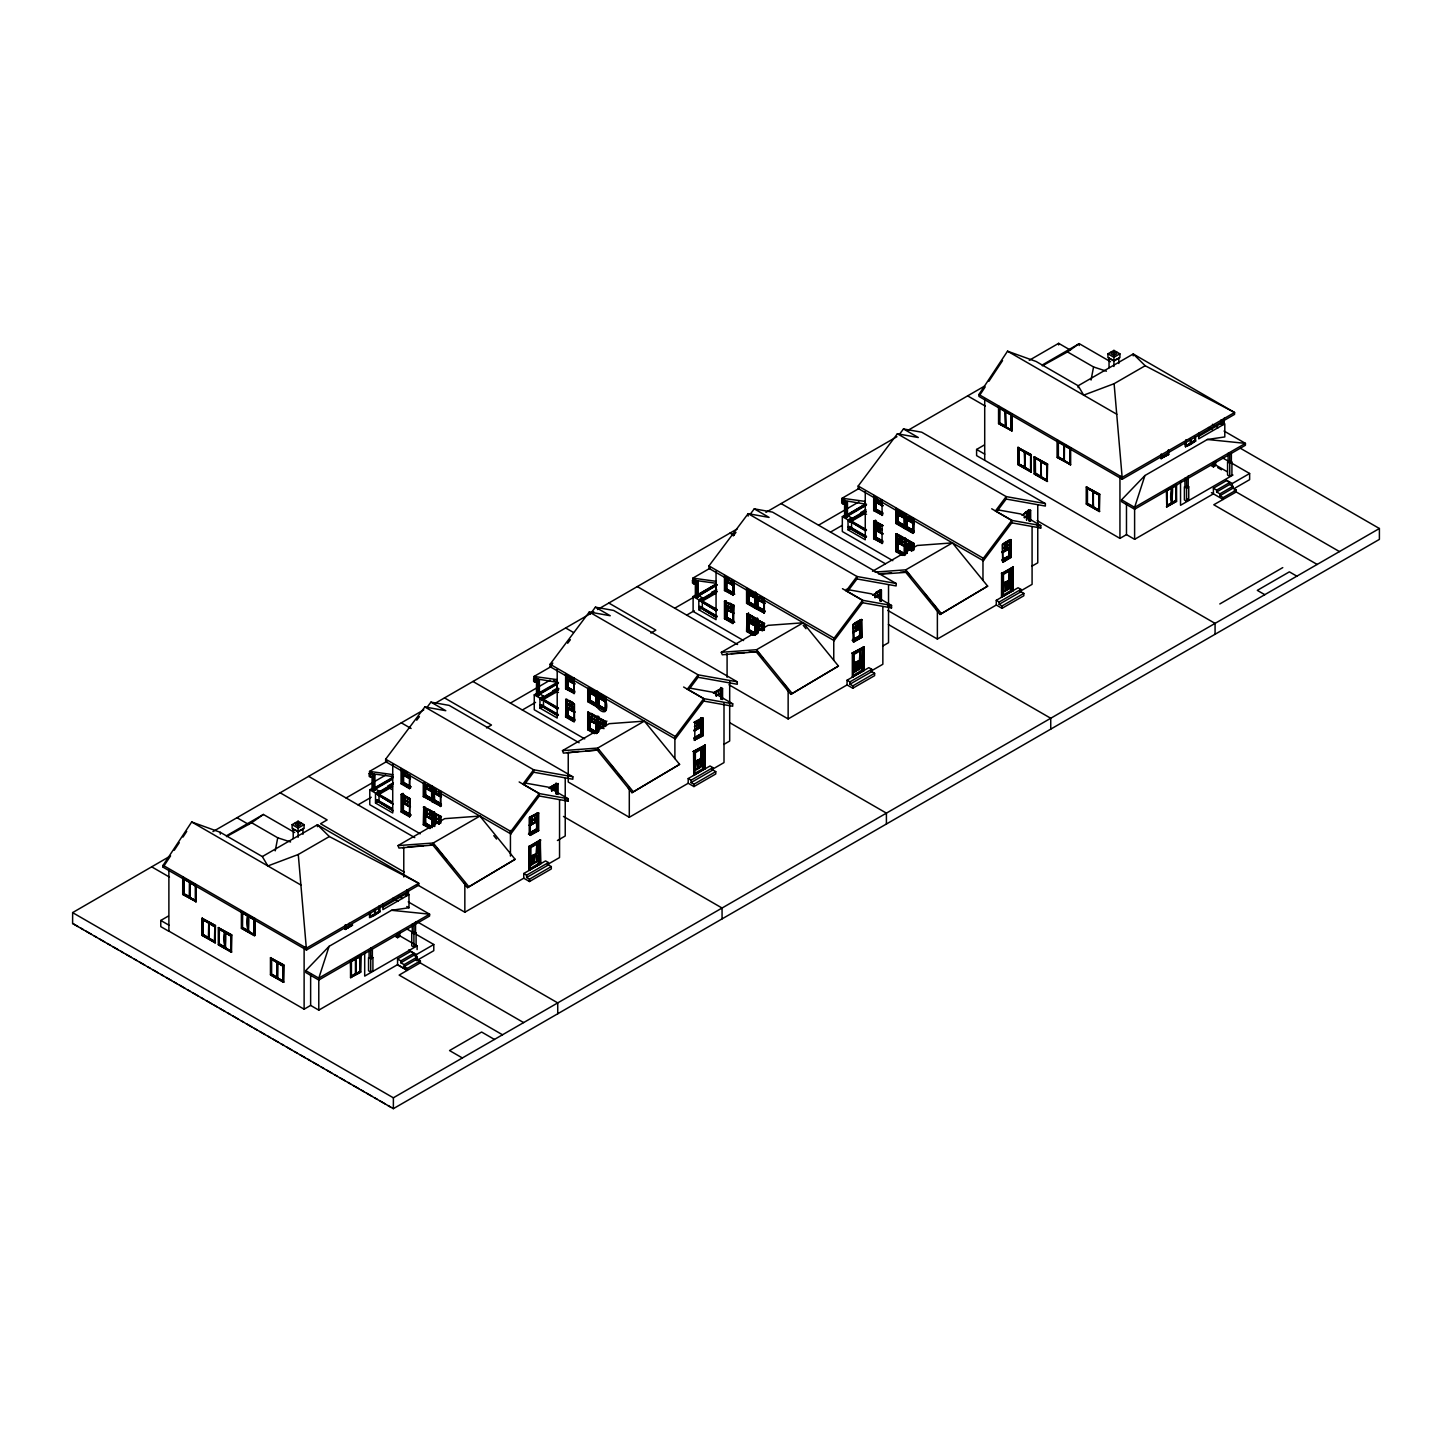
<?xml version="1.0" encoding="UTF-8"?>
<svg xmlns="http://www.w3.org/2000/svg" width="1452" height="1452" viewBox="0 0 1452 1452"><rect width="100%" height="100%" fill="white"/><g stroke="black" fill="none" stroke-linecap="round" stroke-linejoin="round"><path stroke-width="1.5" d="M275.227 850.854L277.731 837.786L251.65 822.74L226.512 836.624M1091.051 380.043L1093.556 366.975L1067.492 351.928L1042.336 365.813M382.584 907.3L406.796 893.325L408.974 894.577L408.974 907.754L391.532 910.295L329.096 946.341L318.787 978.14L318.787 1010.138L310.637 1005.419L304.121 1009.194L168.886 931.113M1198.735 433.186L1198.735 438.831L1224.798 423.784L1224.798 436.943L1207.374 439.484L1144.938 475.53L1134.611 507.347L1134.611 539.327L1126.48 534.626L1119.946 538.383L976.597 455.619L976.597 449.448L984.256 445.02M163.096 865.319L191.682 821.977L220.287 832.305L262.322 856.571L267.858 865.955L298.277 854.484L329.35 836.552L418.757 883.288L418.757 885.175L306.481 949.989L163.096 867.207L163.096 865.319L306.481 948.12L418.757 883.288L317.407 824.772L262.322 856.571M163.096 867.207L170.556 855.9L72.6 912.618L393.347 1097.803L1379.4 528.51L1379.4 539.382L393.347 1108.675L72.6 923.49L72.654 912.582M174.276 850.255L179.249 842.704M182.988 837.06L186.709 831.397M978.92 394.527L1007.525 351.184L1036.129 361.494L1078.164 385.76L1083.682 395.144L1114.101 383.691L1145.192 365.741L1234.581 412.495L1234.581 414.365L1122.305 479.196L978.92 396.396L978.92 394.527L1122.305 477.309L1234.581 412.495L1133.232 353.979L1078.164 385.76L1078.164 387.648M980.173 394.527L985.146 386.976M988.866 381.332L1002.552 360.604M433.24 845.536L467.508 887.644L515.115 859.312L479.904 816.06L444.693 818.656L398.011 845.59L398.955 848.059L434.311 844.919L429.937 845.245M515.115 859.312L467.508 887.644M597.698 750.593L631.965 792.683L679.59 764.369L644.361 721.118L609.15 723.695L562.487 750.648L563.412 753.116L598.768 749.976L585.682 750.938M679.59 764.369L631.965 792.683M756.546 652.257L790.832 694.346L838.439 666.032L803.21 622.781L767.999 625.358L721.335 652.311L722.279 654.779L757.617 651.639L748.887 652.275M838.439 666.032L790.832 694.346M879.603 574.284L905.776 572.36L940.043 614.468L987.65 586.136L952.439 542.885L917.228 545.48L872.507 571.289M987.65 586.136L940.043 614.468M522.902 784.116L524.517 784.407L533.646 772.228L572.832 779.234L572.832 776.784L533.646 769.778L522.902 784.116L539.255 793.572L539.273 796.005L510.832 833.92L385.651 761.647L385.651 759.196L424.837 706.961L445.782 710.7L430.935 702.133L427.033 707.342M416.724 720.21L419.428 716.616M687.359 689.155L688.974 689.464L698.122 677.285L737.289 684.273L737.289 681.823L698.122 674.835L687.359 689.155L703.73 698.612L703.73 701.062L675.289 738.959L550.108 666.686L550.108 664.236L589.294 612L610.239 615.739L595.411 607.19L590.202 614.123M550.108 666.686L552.813 663.092M567.678 643.272L570.382 639.679M846.207 590.837L847.823 591.127L856.97 578.949L896.138 585.936L896.138 583.486L856.97 576.498L846.207 590.837L862.579 600.275L862.579 602.725L834.138 640.622L708.957 568.349L708.957 565.899L748.143 513.663L769.088 517.42L754.26 508.853L750.357 514.062M510.832 833.92L510.832 831.47L539.273 793.572L568.24 798.745L568.24 801.195L539.273 796.005M733.278 535.933L735.982 532.34M995.437 510.941L997.052 511.231L1006.182 499.052L1045.367 506.058L1045.367 503.608L1006.182 496.602L995.437 510.941L1011.79 520.397L1011.808 522.829L983.367 560.744L858.186 488.471L858.186 486.021L897.372 433.785L918.317 437.524L903.471 428.957L899.568 434.166M675.289 738.959L675.289 736.509L703.73 698.63L732.697 703.803L732.697 706.235L703.73 701.062M834.138 640.622L834.138 638.172L862.579 600.293L891.546 605.466L891.546 607.898L862.579 602.725M983.367 560.744L983.367 558.294L1011.79 520.397L1040.775 525.57L1040.775 528.02L1011.808 522.829M408.23 901.855L429.592 914.179L429.592 916.049L318.787 980.027L305.755 972.495L305.755 970.626L329.096 946.341M1224.072 431.044L1245.417 443.368L1245.417 445.256L1134.611 509.216L1121.579 501.702L1121.579 499.815L1144.938 475.53M251.65 822.74L263.393 814.463L294.702 832.54M1067.492 351.928L1079.217 343.652L1110.526 361.73M410.009 787.528L402.004 783.354L402.113 770.758M574.23 691.497L567.532 687.649L565.627 688.883L565.627 673.547M566.825 675.67L566.462 688.393L574.103 692.822L574.23 678.138M734.748 594.14L726.381 589.312L724.475 590.547L724.475 575.21M725.546 590.057L725.673 577.333M726.036 589.585L726.272 577.206M734.095 593.687L732.951 594.485L725.31 590.057L725.437 577.479M431.879 785.841L431.752 800.524L424.111 796.113L424.22 783.517M409.881 815.607L402.004 811.505L402.948 794.534M432.17 788.599L432.17 801.74L434.565 800.361M433.658 788.345L433.24 801.25L433.368 788.509M441.499 805.043L433.966 800.76M587.733 701.643L596.1 706.471L598.006 705.236L589.639 700.408L587.733 701.643L587.733 688.502M574.23 719.647L567.532 715.782L565.627 717.034L566.098 699.229L574.466 704.057L574.466 721.59L566.098 716.762L566.098 699.229M588.804 701.153L588.931 688.429M873.705 495.332L873.705 510.65L876.082 509.271L876.082 496.965M588.677 688.575L588.568 701.171L596.336 705.472L597.643 704.619M572.977 702.786L566.462 699.846L566.462 716.544L574.339 720.646M755.058 607.245L756.492 606.283L748.724 601.8L755.421 605.647M725.782 601.509L725.31 618.207L732.951 622.636L733.786 605.448L729.975 603.233M746.582 587.969L746.582 603.306L754.949 608.134L756.855 606.9M756.438 595.374L756.31 607.971L757.871 607.063L757.871 596.808M605.121 710.718L605.956 710.155L598.297 705.69L606.246 709.919L606.192 697.505M597.407 716.326L597.353 732.915L589.639 728.541L587.733 729.775L587.733 712.26L596.572 716.816L596.572 733.478M588.804 729.285L588.931 712.387M589.693 728.505L589.403 713.222M904.65 525.769L898.243 521.722L905.594 526.314L904.287 527.348L896.646 522.938L898.189 522.03L898.189 513.827M875.61 520.179L873.705 521.286L873.705 538.801L876.082 537.422L876.082 520.996L874.54 521.631L874.54 538.329L882.181 542.739M748.978 615.702L748.978 630.059L746.582 631.438L747.054 613.652L755.421 618.479L755.476 634.397M747.653 630.948L747.78 614.051M748.252 613.779L748.252 630.549L748.488 612.817M905.54 515.551L905.54 528.074L914.016 531.922L906.683 527.276L914.324 531.704M554.228 789.489L554.047 785.568L554.12 789.416M877.425 592.452L877.425 596.137M718.577 694.473L718.395 690.68M1026.655 512.556L1026.473 519.979M534.717 815.207L534.826 822.649L534.536 815.098M699.174 720.265L699.283 727.706L699.283 720.192M1007.252 542.032L1007.361 549.473L1007.071 541.923M212.936 831.597L423.784 709.865M434.674 703.585L593.759 611.728M597.534 609.55L737.434 528.782M765.93 512.338L896.955 436.689M907.827 430.409L984.547 386.105M1029.268 360.296L1058.653 343.325L1070.378 350.113M226.53 835.735L263.393 814.463M1042.354 364.924L1079.217 343.652L1079.217 345.54M692.876 580.092L692.876 578.132L710.282 568.077M692.495 580.346L694.419 579.239L695.853 580.074L693.929 581.181L692.495 580.346L692.495 583.105L693.929 583.94L698.231 581.453L698.231 596.99L696.797 597.825L695.363 596.99L695.363 581.453L696.797 582.288L696.797 597.825M183.732 878.26L183.533 893.815L195.693 900.839L183.333 893.942L183.732 878.26L195.548 885.067L195.548 900.512M866.535 504.298L842.087 500.196L842.087 498.236L859.493 488.199M1011.391 414.274L1010.973 429.955L999.158 423.131L999.158 407.685L1011.391 414.274L1011.354 430.119L999.375 423.004L999.575 407.449M392.73 776.548L369.552 773.371L369.552 771.411L386.958 761.374M558.476 682.531L534.009 678.429L534.009 676.469L551.415 666.414M183.878 879.005L183.878 893.561L189.613 896.683L183.333 893.942M999.702 408.212L999.702 422.768L1005.274 425.98M841.724 500.45L843.63 499.361L845.064 500.178L843.158 501.285L841.724 500.45L841.724 503.209L843.158 504.044L847.46 501.557L847.46 517.093L846.026 517.928L844.592 517.093L844.592 501.557L846.026 502.392L846.026 517.928M369.189 773.644L371.095 772.537L372.529 773.353L370.623 774.46L369.189 773.644L369.189 776.403L370.623 777.219L374.925 774.733L374.925 790.269L373.491 791.104L372.057 790.269L372.057 776.965M533.646 678.683L535.552 677.576L536.986 678.411L535.08 679.518L533.646 678.683L533.646 681.442L535.08 682.277L539.382 679.79L539.382 695.327L537.948 696.143L536.514 695.327L536.514 679.79M189.268 881.872L183.533 878.369M1005.111 411.079L1005.619 426.18M189.432 882.217L195.185 885.738M1005.274 411.424L1005.619 426.616L1005.782 411.079M292.124 824.645L298.096 821.197L304.067 824.645L304.067 828.402L298.096 831.851L292.124 828.402L292.124 824.645L298.096 828.094L304.067 824.645M1107.949 353.834L1113.92 350.386L1119.909 353.834L1119.909 357.591L1113.92 361.04L1107.949 357.591L1107.949 353.834L1113.92 357.283L1119.909 353.834M692.876 578.132L716.054 581.308M298.096 824.319L300.8 822.758L300.8 824.645L298.096 826.206L295.373 824.645L295.373 822.758L298.096 824.319L298.096 826.206M743.569 640.55L693.112 611.419L693.112 596.518L696.633 594.485M716.054 583.268L694.419 580.31L694.419 579.239M1113.92 353.526L1116.642 351.947L1116.642 353.834L1113.92 355.395L1111.216 353.834L1111.216 351.947L1113.92 353.526L1113.92 355.395M726.272 577.751L728.541 578.713L728.487 582.724M696.869 595.175L716.126 584.049M292.669 828.711L298.64 831.542M346.066 797.965L385.651 775.114M510.414 703.095L549.981 680.244M674.744 608.207L695.472 596.246M699.247 594.068L716.199 584.285M818.547 525.188L858.876 501.902M698.793 594.612L716.126 584.593M1108.493 357.918L1114.464 360.731M695.363 596.99L698.231 596.99M717.088 584.593L697.831 596.264M1011.009 414.927L999.158 407.685M699.755 595.157L717.088 585.156M182.716 877.335L182.716 894.378L196.165 901.674L196.165 886.755M998.559 406.542L998.559 423.585L1011.99 430.863L1011.99 413.82M842.087 498.236L865.265 501.412M369.552 771.411L392.73 774.588M534.009 676.469L557.205 679.645M731.046 580.165L733.133 581.508L733.314 594.231M892.798 560.653L842.323 531.523L842.323 516.622L845.863 514.589M865.265 503.372L865.029 501.557M298.096 831.216L303.522 828.711M369.788 789.797L373.327 787.764L379.026 791.05L379.026 800.996L375.505 803.029L375.505 793.082L369.788 789.797L369.788 804.698L420.263 833.829M534.263 694.855L537.784 692.804L543.484 696.107L543.484 706.035L539.962 708.068L539.962 698.14L534.263 694.855L534.263 709.756L584.72 738.887M698.811 599.803L702.332 597.77L702.332 607.698L698.811 609.731L698.811 599.803L693.112 596.518M716.689 591.182L711.589 594.122L711.589 592.47L716.689 589.53M728.36 582.651L728.65 578.931M875.665 497.619L877.571 499.071L877.571 502.755M699.047 600.221L716.29 610.729L699.047 600.221L700.009 599.658L717.252 609.622M848.022 514.153L865.356 504.153L866.299 504.715L847.042 515.823M1113.92 360.423L1119.365 357.918M392.82 777.328L373.563 788.454L374.507 788.999L391.84 778.998M702.641 598.46L716.126 590.674M699.047 600.765L700.009 600.221L717.252 610.167M848.022 514.716L865.356 504.153M375.487 787.892L392.82 777.891M539.944 692.949L558.221 682.93L557.278 682.386L538.02 693.493L538.982 694.056L558.221 682.93M702.641 599.004L716.126 591.218M844.592 517.093L847.46 517.093M372.057 790.269L374.925 790.269M536.514 695.327L539.382 695.327M701.679 600.112L717.088 591.218M847.042 516.386L866.299 505.26M374.507 789.561L391.84 779.543M538.02 694.056L538.982 694.601L558.221 683.493M701.679 600.674L717.088 591.781M877.571 499.071L877.879 502.719M569.511 677.285L569.511 680.988M730.755 584.031L731.046 580.31L730.864 584.103M702.405 601.074L715.89 593.287L715.818 581.453M875.665 500.886L883.016 505.477M403.13 774.079L410.48 778.653M879.966 500.305L880.093 504.207L880.275 500.414M726.454 589.276L733.786 593.922L733.786 581.453L733.677 593.977M486.529 727.906L491.484 725.038L444.493 697.904M650.859 633.036L655.832 630.168L608.824 603.034M733.314 585.374L726.145 580.963L733.786 585.374M848.041 519.907L851.562 517.874L851.562 527.82L848.041 529.853L848.041 519.907L842.323 516.622M860.8 514.226L860.8 512.574L865.9 509.634M375.505 793.082L379.026 791.05M392.094 789.616L388.265 787.401L388.265 785.75L393.365 782.809M405.054 775.931L405.344 772.21M539.962 698.14L543.484 696.107M552.74 692.459L552.74 690.807L557.84 687.849M848.277 520.324L849.22 519.78L866.463 529.726L865.519 530.27L848.277 520.324L865.519 530.833L866.463 530.27L849.22 520.324L848.277 520.887M375.741 793.5L392.984 804.009L375.741 793.5L376.685 792.955L392.022 801.794M540.198 698.557L541.16 697.995L558.385 707.959L557.441 708.503L540.198 698.557L557.441 709.066L558.385 708.503L541.16 698.557L540.198 699.102M699.047 606.845L716.29 617.354L699.047 606.845L700.009 606.283L717.252 616.247M849.946 519.671L865.356 510.777L866.299 511.34L850.908 520.233M377.411 792.846L392.82 783.953M541.868 697.904L557.278 689.01L558.221 689.555L542.83 699.011M375.741 794.062L376.685 793.5L392.022 802.357M699.047 607.39L700.009 606.845L717.252 616.791M849.946 520.233L865.356 511.34L866.299 511.884L850.908 520.778M377.411 793.409L392.82 784.516M409.645 774.896L409.518 788.672L401.169 783.826L401.169 768.507M541.868 698.448L557.278 689.555L558.221 690.117M358.027 804.862L371.222 797.257M378.754 792.901L391.949 785.278M522.357 709.992L535.552 702.369M543.084 698.031L554.392 691.497M559.002 688.847L555.608 690.807L555.608 692.459L552.74 690.807M686.687 615.122L694.237 610.766M830.508 532.085L842.033 525.442M849.71 520.996L861.236 514.353M378.373 793.409L391.84 785.623M542.83 698.448L558.221 689.555M378.373 793.954L391.84 786.167M402.948 770.903C409.464 769.179 407.232 782.864 407.74 773.589M572.07 682.258L571.888 678.665M572.197 682.331L572.07 678.574M849.71 522.303L865.102 513.409M195.185 900.294L189.268 897.318L189.432 881.781M379.099 794.353L392.566 786.585M541.632 700.517L557.042 691.624L558.476 692.459M168.886 869.639L168.886 931.313L160.773 926.63L160.773 920.459L168.414 916.049M182.716 894.378L196.165 901.674M875.375 509.543L875.719 496.929M402.839 782.737L410.789 786.966M567.587 687.613L574.938 692.187M998.559 423.585L1011.99 430.863M401.169 783.826L403.547 782.447L403.547 770.141M410.299 778.49L403.13 774.624M733.314 592.888L726.617 589.022L734.276 593.451M848.277 526.949L849.22 526.404L866.463 536.351L865.519 536.895L848.277 527.493L865.519 537.458L866.463 536.895L849.22 526.949L848.277 527.493M375.741 800.125L392.984 810.633L375.741 800.125L376.685 799.58L392.022 808.419M540.198 705.182L541.16 704.619L558.385 714.584L557.441 715.128L540.198 705.182L557.441 715.673L558.385 715.128L541.16 705.182L540.198 705.726M375.741 800.687L376.685 800.125L392.022 808.982M724.475 590.547L733.314 595.102L733.314 581.744M724.475 601.164L733.314 605.72L732.843 623.525L724.475 618.697L724.475 601.164L732.951 605.938M748.379 590.51L755.058 594.376M410.009 786.185L403.311 782.319L410.952 786.73M873.705 510.65L882.544 515.206L874.177 510.378M565.627 688.883L574.466 693.439L566.098 688.611L566.098 675.47M750.575 591.781L750.466 595.411M402.113 794.734L409.881 799.072L409.518 816.804L401.169 811.977L401.169 794.462L403.075 793.355M730.864 604.722L730.864 612.236L730.919 604.558M897.59 510.614L902.255 513.101L902.073 516.894M425.055 783.808L425.418 795.369M734.149 605.248L732.843 606.01L732.843 623.525M877.879 530.869L877.752 523.283L877.571 530.906M882.362 529.762L875.483 525.86L882.362 529.635M899.804 515.587L899.986 511.794M427.269 788.763L427.451 784.842M752.862 596.79L753.152 593.069M897.772 513.663L905.122 518.237M425.236 786.839L432.587 791.431M589.693 691.878L597.044 696.47M897.481 514.389L905.413 518.074M424.946 787.565L432.115 791.431M407.558 798.019L407.431 805.461M902.382 513.028L902.2 516.966M429.538 786.385L431.934 787.565L427.269 784.933M594.304 691.261L589.512 688.72M746.582 603.306L748.978 601.927L748.978 589.621M202.028 918.281L215.459 925.559L215.059 942.838L202.028 935.324L202.028 918.281L215.459 925.559M567.587 707.269L574.938 711.861M759.36 596.718C766.565 595.465 761.157 607.499 761.937 598.133M899.677 515.514L899.859 511.721M1017.852 447.47L1031.301 454.766L1030.902 472.045L1017.852 464.513L1017.852 447.47L1031.301 454.766M427.142 788.69L427.324 784.897M567.296 707.995L574.466 711.861M873.705 521.286L882.544 525.842M409.518 799.29L410.353 798.8L402.658 794.425M1024.912 452.552L1030.829 455.529L1018.669 448.505L1018.469 464.059L1030.648 471.065L1030.684 455.202L1018.469 448.614L1030.648 455.619M724.475 618.697L726.145 617.59M733.623 613.343L725.964 609.477M734.095 613.343L726.145 609.114L730.265 611.147M1019.014 449.14L1019.014 463.696M405.054 804.081L405.344 796.531L405.162 804.154M429.538 790.069L429.846 786.349M598.424 693.856C609.132 693.076 610.493 723.296 596.627 706.779L596.572 690.862M424.946 795.496L432.877 799.743M572.015 710.572L572.07 702.895L572.197 710.482M895.793 523.41L897.717 522.175L906.084 527.003L904.16 528.256L895.793 523.41L895.793 508.091M423.276 783.463L423.276 796.603L425.654 795.224L425.654 787.002M596.572 696.47L591.617 692.985M908.879 520.633C904.487 510.305 920.949 525.733 908.698 516.894M436.054 790.015L436.181 793.899L436.344 789.979M600.511 695.054L600.638 698.957M908.698 517.039L908.698 520.723M434.148 791.975L441.499 796.567M598.605 697.033L606.246 701.443L602.417 699.229M906.375 519.526L913.852 523.21M433.839 792.701L441.009 796.567M875.665 537.53L883.016 542.122M906.847 519.526L907.101 527.185L904.705 528.564L913.072 533.392L913.544 519.762M401.169 811.977L403.184 810.688L410.48 815.298M434.311 792.701L434.62 800.052L441.317 803.918M567.587 715.763L574.938 720.337M208.925 923.073L203.171 919.951L202.645 934.87L214.823 941.876L214.86 926.013L214.442 941.695L203.008 934.652L202.645 919.425L214.823 926.43M1024.586 452.352L1024.912 467.562L1024.912 452.116M209.088 923.363L214.66 926.576M911.275 518.183L911.275 522.012M438.74 791.358L438.74 795.188M733.314 621.039L726.617 617.173L734.276 621.601M755.421 592.416L755.476 608.442L757.399 607.208L765.095 611.582M757.454 607.172L764.805 611.764M438.74 791.485L440.646 792.81M603.016 696.651L603.016 700.336M600.511 698.884L600.692 695.091M732.951 622.454L733.133 605.829M747.417 614.269L748.615 613.579M913.181 519.489L913.181 532.485M596.572 703.984L589.875 700.136L597.534 704.547L596.935 692.586M602.907 700.263L603.088 696.47M750.648 615.92L750.575 623.616L750.575 616.102M214.479 926.666L202.844 919.316L202.645 934.87M1030.684 455.202L1030.684 470.648L1018.868 463.823M423.276 796.603L432.115 801.141L423.748 796.313L423.748 783.173M410.009 814.318L403.311 810.47L410.952 814.881M433.839 800.633L434.311 788.182M434.62 800.052L441.009 804.081M596.627 706.779L599.023 705.4L599.023 697.196M902.491 555.408L895.793 551.542L896.283 533.755L904.65 538.583L904.941 553.72L897.953 550.036L905.594 554.446M429.955 828.584L423.276 824.736L423.748 806.931M202.028 935.324L215.459 942.602M1017.852 464.513L1031.301 471.809M1018.469 464.059L1024.586 466.909M1057.818 441.553L1058.199 456.781L1069.634 463.823L1070.051 448.142L1070.015 463.987L1058.018 456.872L1058.018 441.426L1070.015 448.541M242.538 912.872L242.538 927.429L248.274 930.551L241.994 927.81L254.354 934.707L242.194 927.683L242.393 912.128L254.209 918.934L254.173 934.798M873.705 538.801L882.544 543.357L874.177 538.529M1058.363 442.08L1058.363 456.636M218.326 927.683L231.757 934.979L231.358 952.258L218.326 944.726L218.326 927.683L231.757 934.979M424.946 808.165L425.418 823.502M756.31 607.971L764.333 612.145M748.56 621.674L755.893 626.266M1034.151 456.872L1047.6 464.168L1047.182 481.447L1034.151 473.915L1034.151 456.872L1047.6 464.168M755.476 608.442L764.333 612.998L764.333 599.64M757.399 617.953L755.476 619.06L764.678 623.398M1046.946 480.467L1046.983 464.622L1035.131 457.816L1047.128 464.93L1034.967 457.906L1034.768 473.479L1047.128 480.376L1034.967 473.352M899.804 536.205L899.804 543.72L899.986 536.097M427.142 809.308L427.269 816.895L427.269 809.381M591.726 714.438L591.726 721.953L591.799 714.257M756.31 619.405L756.31 634.016M757.164 633.616L757.164 618.915L756.565 634.016M1035.312 458.56L1035.476 473.007L1040.866 476.329M904.287 542.485L897.59 538.619L904.287 542.612M589.512 716.852L596.391 720.736L589.693 716.871M208.743 937.72L203.171 934.507M755.058 622.363L748.379 618.516L755.24 622.4M208.925 938.01L214.479 941.223M902.2 545.099L902.382 537.476L902.073 545.026M605.466 709.139L598.787 705.273L606.428 709.683M1024.912 467.108L1024.586 451.917L1024.586 467.363M248.092 916.085L248.437 931.295L248.437 915.849M759.36 621.166L759.487 628.752L759.668 621.129M914.016 531.922L914.016 519.471M605.72 697.795L606.246 709.919M425.236 814.971L432.587 819.563M425.236 815.516L432.115 820.108M432.17 801.74L441.009 806.296L432.642 801.468M763.97 627.645L757.454 623.543M905.485 538.093L904.16 538.855L895.793 534.027M431.625 827.368L432.115 811.759M596.935 733.224L596.935 716.598L596.1 732.425M905.177 538.892L913.907 543.52L906.193 539.128M432.17 827.676L432.17 812.34L441.245 816.768M225.387 932.329L225.55 947.666M748.56 630.168L755.185 634.07M755.73 626.102L748.07 622.236M757.164 627.554L761.937 629.968L762.046 622.509M905.485 552.595L905.667 539.436L905.776 552.069M225.205 932.474L219.47 929.353L218.925 944.272L231.285 951.187L231.158 935.415L230.741 951.096L219.306 944.072L218.925 928.826L231.122 935.832M441.499 816.623L433.368 812.485L433.24 825.244M1040.866 461.772L1041.393 476.873M225.387 932.765L230.941 935.977M598.424 717.47L605.829 721.735L605.774 725.946L605.956 721.68L602.126 719.466M599.023 717.125L597.825 717.542L597.825 732.117M1041.211 461.954L1046.783 465.185M757.454 626.828L760.975 629.206M431.752 815.661L425.055 811.795L431.934 815.697M254.209 918.934L254.209 934.38M908.879 541.233L908.879 548.765M253.828 919.606L242.194 912.237L241.994 927.81M436.054 814.445L436.181 822.032L436.344 814.427M1030.648 471.065L1018.669 463.95M594.304 723.223L594.177 715.636M241.377 911.203L241.377 928.245L254.826 935.542L254.826 918.499L254.826 935.542M440.646 820.943L434.148 816.823M598.424 722.116L605.284 725.873M1057.818 456.999L1063.935 459.848M1057.219 440.392L1057.219 457.434L1070.65 464.731L1070.65 447.688M895.793 551.542L898.189 550.163L898.189 541.959M897.772 550.272L903.217 553.757M911.148 542.558L911.094 550.235L911.275 542.612M423.276 824.736L425.654 823.357L425.654 815.135M438.74 823.32L438.74 815.788M596.863 724.439L589.222 720.573M603.016 728.468L603.197 720.845M1046.983 464.622L1046.983 480.067L1034.768 473.479M230.777 936.086L219.125 928.717L218.925 944.272M906.683 546.932L911.148 550.072M218.326 944.726L231.757 952.022M906.375 547.658L907.155 553.121M1034.151 473.915L1047.6 481.211M441.009 816.895L432.17 812.34M598.297 725.873L603.088 728.287M606.9 721.118L604.994 722.225L604.994 726.599M434.311 820.834L434.62 826.297M726.018 654.507L727.089 653.89L727.089 677.304M600.511 727.016L600.692 719.393L600.638 727.089M1064.28 460.048L1063.772 444.947M596.572 732.117L589.875 728.269L597.534 732.679M225.042 947.121L219.47 943.909M1041.211 476.528L1040.866 461.319L1040.866 476.764M402.712 847.787L403.783 847.169L403.783 876.972M567.169 752.844L579.13 751.41M253.828 934.162C240.197 933.491 251.087 894.777 248.092 931.095M1057.219 457.434L1070.65 464.731M230.777 950.643C217.128 949.971 228.018 911.257 225.042 947.575M721.335 652.311L756.546 649.716L803.21 622.781M874.957 572.088L905.776 569.837L952.439 542.885M398.011 845.59L433.24 843.013L479.904 816.06M562.487 750.648L597.698 748.052L644.361 721.118M905.776 572.36L906.847 571.743L900.294 572.233M881.418 601.219L881.418 590.274L873.069 595.102M872.815 594.975L881.418 590.274M874.848 593.723L875.03 597.516L879.64 594.993M875.157 597.589L879.64 594.866M721.263 699.283L721.081 688.575L713.259 692.894L721.372 688.756L721.499 699.428M1023.478 513.972L1030.648 510.378L1030.648 521.341M713.731 693.167L722.098 688.339L722.098 699.283M1022.045 515.079L1030.648 510.378M549.509 788.255L558.112 783.554L558.112 794.516M713.967 693.294L722.57 688.611L722.57 699.555M1024.204 517.584L1028.851 514.97L1024.368 517.692M551.669 790.777L556.316 788.291M716.126 695.817L720.791 693.33M556.316 788.146L551.833 790.868L551.669 786.948L551.542 790.705M716.308 695.925L720.791 693.203M270.453 957.794L283.902 965.072L283.503 982.351L270.453 974.837L270.453 957.794L283.902 965.072M1086.296 486.983L1099.745 494.279L1099.327 511.558L1086.296 504.025L1086.296 486.983L1099.745 494.279M271.07 958.937L271.27 974.274L282.886 981.207L283.285 965.526L283.267 981.389L271.07 974.383L271.07 958.937L283.267 965.943M1086.913 488.126L1087.112 503.463L1099.091 510.578L1086.913 503.572L1086.913 488.126L1099.091 495.132M854.683 623.017L858.622 620.821M1087.457 488.652L1087.457 503.209M861.072 620.022L861.199 636.793L853.431 641.112L853.304 624.36L861.544 619.478L862.034 637.265L853.667 642.093L853.177 624.306L860.709 620.095M853.667 642.093L853.667 624.578L862.034 619.75M853.54 628.19L860.237 624.342L853.54 628.335M277.005 962.331L277.005 977.777L282.922 980.735M1092.848 491.52L1093.356 506.621M1003.967 543.102L1009.757 539.817M1093.011 491.865L1093.356 507.075L1093.356 491.629M277.514 962.876L283.086 966.088M535.316 814.1L529.399 817.313L529.508 834.011L529.581 817.422L538.71 813.029L538.71 830.562L530.343 835.39L529.871 817.585L538.71 813.029M693.856 722.352L701.679 718.05M1010.773 539.581L1002.406 544.409L1002.878 562.214L1011.245 557.368L1010.773 539.581L1010.773 557.096L1002.878 562.214M1093.356 492.065L1099.255 495.041L1087.112 488.017L1099.128 494.715L1099.091 510.578M529.998 817.658L537.875 813.374L537.875 830.072L529.508 833.847M694.455 722.697L702.332 718.431L702.332 735.129L694.691 739.54M1002.878 544.682L1011.245 539.854M694.818 740.429L694.818 722.914L703.167 718.087L703.167 735.601L694.328 740.157L703.167 735.601M852.705 632.092L860.056 627.5M852.887 632.473L860.836 628.226L853.177 632.655M694.51 726.436L701.389 722.806M1002.588 548.348L1009.449 544.446L1002.769 548.439M530.053 821.523L536.913 817.621L530.234 821.614M694.51 726.563L701.389 722.679M345.848 928.645L349.351 926.83M1198.426 436.507L1222.638 422.514M345.122 925.087L345.122 929.298L352.673 925.069L345.866 929.044L345.685 924.96M1168.697 454.494L1160.947 458.487L1168.697 454.494L1168.697 450.301M1221.005 420.009L1221.005 423.784L1222.638 422.841L1224.254 423.784L1224.254 418.14M345.122 929.298L352.31 924.924M282.922 966.179L271.27 958.828M1099.128 494.715L1099.128 510.16L1087.312 503.336M405.162 894.577L406.796 895.521L408.429 894.577L408.429 890.82M1002.116 552.032L1009.576 547.785L1001.934 552.196M1186.139 440.119C1179.605 457.797 1210.278 427.959 1185.395 446.599L1185.395 442.334M1221.005 423.784L1222.638 424.71L1224.254 423.784M369.552 913.145L369.552 917.41C394.381 899.532 364.996 926.412 370.296 912.745M408.974 894.577L382.892 909.642L382.892 903.997M529.091 825.208L537.04 820.961L529.399 825.389M694.038 730.265L701.026 726.563M1185.885 445.964L1195.159 440.791M270.453 974.837L283.902 982.115M369.552 917.41L379.734 912.001L379.734 907.736M693.856 730.429L701.207 725.837M1002.116 552.577L1010.048 548.348L1002.406 552.758M1086.296 504.025L1099.745 511.322M1086.913 503.572L1093.193 506.331M694.038 730.81L701.988 726.563L694.328 730.991M1185.395 446.599L1195.577 441.19L1195.577 436.925M852.887 639.443L859.874 635.758L852.233 640.169M852.415 640.405L860.11 636.03L860.056 620.548M852.705 640.586L860.346 636.158M860.528 619.714L861.072 636.684M853.177 641.82L862.034 637.265M277.187 977.232L271.615 974.02L271.615 959.463L277.695 962.331L277.514 977.868L277.514 962.422M1002.116 559.546L1009.104 555.862L1002.406 559.728M694.038 737.779L700.717 733.913L700.717 726.399M528.909 833.448L536.568 829.038L529.871 832.903M694.328 737.943L701.026 734.095M1002.642 560L1009.34 556.134M528.437 834.138L536.804 829.31M694.564 738.233L701.262 734.367M1001.934 560.69L1009.576 556.461L1009.449 539.926M529.399 833.92L537.04 829.455M693.856 738.923L701.497 734.494M701.135 717.742L701.625 734.621L700.717 733.913M1009.939 556.715L1009.703 539.781L1010.048 556.66M702.096 735.093L702.223 718.359M529.871 835.1L538.71 830.562M787.075 689.754L788.146 689.137L782.592 682.313M864.14 646.793L852.179 653.128L864.14 646.793L863.886 670.661L863.414 646.648M852.669 654.38L863.65 648.028M854.212 663.691L854.212 654.308L860.183 650.859L860.183 660.243L853.504 663.274L860.183 660.243M936.304 609.858L937.375 609.241M463.769 883.034L464.84 882.417L464.84 912.219L417.123 884.685M628.226 788.091L629.297 787.474L629.297 817.276L688.212 783.263L693.947 786.567L715.763 773.97L715.763 771.629L712.896 769.977L691.079 782.574L691.079 780.214L712.896 767.636L712.896 769.977M1001.644 573.377L1013.351 566.897L1001.88 573.794M540.816 840.073L528.873 846.697L540.344 839.8M705.273 745.112L693.33 751.464L705.273 745.112L704.801 768.707L693.802 775.205M1001.88 574.484L1012.879 568.131M529.345 847.659L540.344 841.307M693.802 752.717L704.801 746.364M1003.441 583.795L1003.441 574.411L1009.412 570.963L1009.412 580.346L1002.715 583.377L1009.412 580.346M530.906 856.97L530.906 847.587L536.877 844.138L536.877 853.522L530.18 856.553L536.877 853.522M695.363 762.028L695.363 752.644L701.334 749.196L701.334 758.579L694.637 761.61L701.334 758.579M882.671 646.086L888.533 642.692L888.533 585.301M856.662 663.782L854.103 665.143L854.212 671.967L856.662 670.552L856.662 663.782L856.662 670.552M859.947 661.894L857.388 663.237L857.497 670.062L859.947 668.646L859.947 661.894L859.947 668.646M854.647 671.06C851.562 666.722 859.003 678.03 854.647 665.597L856.063 664M857.932 669.172C854.847 664.835 862.288 676.142 857.932 663.709L859.348 662.094M1031.882 566.189L1037.763 562.813L1037.763 505.405M557.405 840.508L565.227 835.989L565.227 778.581M723.822 744.422L729.684 741.028L729.684 681.424M354.851 958.465L360.731 955.089L360.731 972.114L350.531 977.541L350.531 960.498L350.948 977.759M360.259 956.142L351.457 961.442M351.293 961.333L355.631 959.028M355.885 958.883L360.223 956.559L355.468 958.937L355.468 973.493L351.457 975.998M1005.891 583.904L1003.314 585.247L1003.441 592.071L1005.891 590.655L1005.891 583.904L1005.891 590.655M1009.176 581.998L1006.599 583.341L1006.726 590.184L1009.176 588.768L1009.176 581.998L1009.176 588.768M1171.474 488.217L1167.118 490.54M1171.728 488.072L1176.066 485.767L1175.902 500.214C1164.722 514.262 1175.576 461.881 1171.637 503.318L1171.728 487.636M530.906 865.247L530.779 858.422L533.356 857.079L533.356 863.831L530.906 865.247L532.92 863.432L533.356 857.079M536.641 855.174L534.064 856.517L534.191 863.359L536.641 861.943L536.641 855.174L536.641 861.943M697.813 762.118L695.236 763.48L695.363 770.304L697.813 768.888L697.813 762.118L697.813 768.888M698.648 768.398L698.521 761.574L701.098 760.231L701.098 766.983L698.648 768.398L700.663 766.602L701.098 760.231M1003.441 592.071L1003.876 585.7L1005.292 584.103M1008.741 582.905L1008.741 588.369L1006.599 589.548L1007.162 583.813L1008.577 582.216M530.779 864.63L531.341 858.894L532.92 857.969M536.042 861.599L534.064 862.742L534.626 856.989L536.042 855.391M697.214 768.544L695.236 769.687L695.798 763.933L697.214 762.336M698.521 767.781L699.084 762.046L700.499 760.431M395.452 936.449L397.612 937.702L399.79 936.449L399.79 932.057M1211.277 465.656L1213.455 466.909L1215.633 465.656L1215.633 461.264M862.706 671.06L861.617 670.443L852.778 675.561L853.849 676.178M852.669 676.868L863.777 670.316M728.995 684.781L788.146 718.94L847.06 684.927L847.06 680.226L868.877 667.648L871.745 669.299L871.745 671.641L849.928 684.237L849.928 681.877L871.745 669.299M852.306 676.941L863.886 670.661M1003.314 591.454L1005.456 590.256L1005.456 584.793M1228.12 453.278L1228.12 461.881L1229.753 460.937L1231.369 461.881L1231.369 453.278M369.098 951.169L369.098 957.612L370.732 958.556L372.365 957.612L372.365 949.027M412.277 924.089L412.277 932.692L413.911 933.636L415.544 932.692L415.544 921.947M1184.941 478.216L1184.941 486.819L1186.574 487.763L1188.19 486.819L1188.19 476.056M1228.12 461.881L1229.753 462.825L1231.369 461.881M370.732 958.883L372.91 957.612L372.91 970.789L370.732 972.041L368.554 970.789L368.554 957.612L370.732 958.883L370.732 972.041M413.911 933.945L416.089 932.692L416.089 945.869L413.911 947.121L411.733 945.869L411.733 932.692L413.911 933.945L413.911 947.121M1186.574 488.072L1188.734 486.819L1188.734 499.978L1186.574 501.249L1184.396 499.978L1184.396 486.819L1186.574 488.072L1186.574 501.249M1229.753 463.134L1231.913 461.881L1231.913 475.058L1229.753 476.31L1227.575 475.058L1227.575 461.881L1229.753 463.134L1229.753 476.31M870.619 671.314L882.852 664.254L882.852 606.863M1011.917 591.182L1010.846 590.547L1002.007 595.665L1003.078 596.282M539.382 864.357L538.311 863.74L529.472 868.84L530.543 869.458M693.929 751.809L693.929 773.88L702.768 768.78L703.839 769.397M1013.115 590.492L1001.517 597.044L1012.988 590.419M540.108 839.928L540.58 863.94L528.982 870.22L540.453 863.595M887.753 610.403L937.375 639.043L996.29 605.03L996.29 600.329L1018.088 587.751L1020.956 589.403L1020.956 591.744L999.158 604.341L999.158 601.999L1020.956 589.403M464.84 912.219L523.755 878.206L523.755 873.523L545.553 860.927L548.42 862.579L548.42 864.92L526.622 877.516L526.622 875.175L548.42 862.579M688.212 783.263L688.212 778.562L710.028 765.984L712.896 767.636M693.457 775.277L704.565 768.58M849.928 684.237L852.796 685.888L874.612 673.292L874.612 675.652L852.796 688.23L847.06 684.927M360.06 956.469L360.223 971.134L351.402 976.706L360.477 971.424L351.202 976.579L351.202 961.133M350.531 977.541L360.731 972.114M1166.373 506.73L1176.556 501.321L1176.556 484.278L1166.773 489.923L1166.773 506.966L1166.373 489.687M1019.848 591.436L1032.082 584.357L1032.082 526.967M547.313 864.612L559.546 857.551L559.546 800.143M711.77 769.651L724.003 762.59L724.003 702.986M1166.773 506.966L1176.556 501.321M999.158 604.341L1002.025 605.992L1023.823 593.396L1023.823 595.756L1002.025 608.334L996.29 605.03M526.622 877.516L529.49 879.168L551.306 866.59L551.306 868.931L529.49 881.527L523.755 878.206M691.079 782.574L693.947 784.225L715.763 771.629M417.123 949.59L417.123 945.833L364.688 976.107L364.688 952.222M1232.948 475.022L1180.53 505.296L1180.53 481.411M318.787 1010.138L397.558 964.654L397.558 959.01L410.607 951.477L413.856 953.365L413.856 955.234L400.825 962.767L400.825 960.879L413.856 953.365M1134.611 539.327L1213.4 493.843L1213.4 488.199L1226.432 480.666L1229.699 482.554L1229.699 484.442L1216.667 491.956L1216.667 490.086L1229.699 482.554M416.434 954.527L433.785 944.508L433.785 950.679L416.434 960.698L416.434 954.527L408.611 950.007M1226.396 480.122L1232.276 483.516L1249.628 473.497L1249.628 479.668L1234.2 488.562M404.092 964.654L417.123 957.122L417.123 959.01L404.092 966.524L404.092 964.654L400.825 962.767M1219.916 493.843L1232.948 486.311L1232.948 488.199L1219.916 495.731L1219.916 493.843L1216.667 491.956M404.092 966.524L407.34 968.411L420.372 960.879L420.372 962.767L399.137 975.091L502.519 1034.786M1219.916 495.731L1223.183 497.6L1236.215 490.086L1236.215 491.956L1213.781 504.77L1317.164 564.447M1219.807 603.959L1282.769 567.605M875.03 593.832L875.157 597.444M716.181 692.168L716.126 695.689M855.627 623.307L855.754 630.749L855.754 623.235M1004.857 543.411L1004.984 550.852M696.778 721.626L696.597 729.049M532.14 824.01L532.267 816.423L532.448 824.028M532.757 857.279L532.92 863.432M878.496 573.83L891.582 572.868M731.445 653.563L744.531 652.601M408.139 846.843L423.403 845.736M1207.374 439.484L1245.417 443.368L1134.611 507.347L1121.579 499.815M391.532 910.295L429.592 914.179L318.787 978.14L305.755 970.626M903.471 428.957L921.711 432.206L1045.367 503.608M997.524 509.815L1020.665 513.954L1040.775 525.57M754.26 508.853L772.5 512.102L896.138 583.486M846.189 589.33L871.436 593.85L891.546 605.466M595.411 607.19L613.633 610.439L737.289 681.823M689.446 688.048L712.587 692.187L732.697 703.803M430.935 702.133L449.176 705.4L572.832 776.784M524.989 783.009L548.13 787.129L568.24 798.745M1093.556 366.975L1106.406 371.186M277.731 837.786L290.582 841.978M752.971 617.481L752.971 624.995L753.025 617.3M761.755 622.545L762.046 630.023M429.665 810.76L429.665 818.275L429.719 810.597M438.45 815.824L438.558 823.411M1212.42 424.329L1218.246 427.687M1208.518 427.541L1212.039 429.574M1240.407 448.269L1379.4 528.51M1195.577 441.19L1194.706 436.961M1222.602 457.888L1249.628 473.497M1190.731 443.132L1190.912 439.593M1186.139 445.582L1186.302 440.228M1214.144 464.168L1227.321 471.773M1217.72 467.598L1221.495 469.758M1007.525 351.184L1116.788 414.256M1229.699 484.442L1232.948 486.311M1232.948 488.199L1236.215 490.086M1234.218 490.812L1339.47 551.578M1213.4 488.199L1216.667 490.086M1211.404 492.682L1223.183 499.488L1223.183 497.6M1186.574 485.567L1188.734 486.819M1176.32 485.168L1166.827 490.213L1166.827 505.659L1175.902 500.214M1176.102 485.331L1176.32 500.613L1167.027 505.786L1167.027 490.34M1186.574 498.726L1188.734 499.978M1171.728 503.082L1167.299 505.187M1296.854 576.172L1289.376 571.852L1257.305 590.365L1264.783 594.685M1002.279 408.684L1006 410.825M1064.661 444.693L1070.251 447.924L1070.251 464.967M1059.76 442.243L1070.051 448.142M967.631 395.87L985.309 406.088M976.597 449.448L984.71 454.131M897.372 433.785L1006.182 496.602L1006.182 499.052M1028.851 510.451L1029.813 510.723L1029.813 521.159M1037.091 520.633L1215.07 623.398L1215.07 634.252M1037.109 525.896L1040.775 528.02M991.698 508.781L1011.808 520.397M1009.576 540.816L1009.104 556.134M1009.703 556.406L1008.85 547.785M1011.245 557.368L1008.977 555.934M1012.044 568.621L1011.808 590.837M1009.412 570.963L1008.686 579.929M858.186 486.021L983.367 558.294M882.362 501.612L879.966 500.45L882.181 501.72M897.59 510.487L904.287 514.48M877.571 501.993L881.4 504.207M899.677 514.752L903.507 516.966M914.324 523.21L906.375 518.963L914.016 523.392M1001.408 573.231L1003.441 574.411M875.665 501.448L882.544 505.477M882.834 505.859L874.884 501.612L882.544 506.04M1020.956 591.744L1023.823 593.396M882.834 512.828L875.846 509.144L882.544 513.01M875.61 509.416L882.308 513.282M875.247 497.219L875.247 509.688L883.016 513.972M897.354 522.448L905.122 526.786M896.991 522.702L897.354 509.979M905.903 527.838L905.903 515.333M874.648 510.088L874.884 497.437M896.755 522.847L896.991 510.197M905.667 528.002L905.667 515.478M882.181 514.589L874.54 510.178L874.648 497.582M913.544 533.12L905.177 528.274L905.122 514.335M1013.115 590.764L1012.643 566.752M866.535 514.226L860.8 512.574M875.193 521.25L883.016 525.551M899.205 535.098L903.144 537.313M874.177 520.996L882.78 525.697M913.78 543.574L905.903 539.309L906.012 551.905M874.648 521.558L882.417 525.896M904.523 538.656L896.646 534.372L897.118 550.889M905.54 539.509L913.435 543.792L913.181 550.181M913.362 547.513L906.502 543.901L913.362 547.658M879.495 531.25L875.375 529.218L883.016 533.628M882.834 534.009L874.884 529.762L882.544 534.173M911.929 550.798L905.903 547.658L911.638 550.961M996.29 600.329L999.158 601.999M847.75 515.678L851.562 517.874M882.834 540.979L875.846 537.276L882.544 541.142M875.61 537.567L882.308 541.433M897.717 550.308L904.396 554.174M897.354 550.58L897.59 534.1M904.287 555.481L896.646 551.07L896.755 534.3M902.962 555.136L896.283 551.27L896.283 533.755M848.041 529.853L865.265 539.799L865.265 491.248M781.103 503.572L885.303 563.721M880.475 590.547L880.584 601.055M879.64 590.347L875.937 592.489L880.239 590.419L880.348 601.092M879.749 591.236L879.749 598.768L879.749 590.129L880.112 600.947M887.898 605.793L891.546 607.898M842.469 588.677L862.579 600.275M729.975 533.084L733.913 535.352M888.406 624.542L1050.74 718.268L1050.74 729.14M860.473 619.677L860.709 636.611M857.842 621.819L857.842 629.333M859.874 628.226L859.584 635.577M859.638 635.885L860.473 636.285L860.346 619.605M862.343 648.79L861.617 670.443M860.183 650.859L859.475 659.825M708.957 565.899L834.138 638.172M750.757 591.545L755.24 594.14M726.272 577.606L728.541 578.858M852.179 653.128L854.212 654.308M756.202 597.97L748.252 593.723L755.893 598.133M765.095 603.106L757.164 598.859L764.805 603.27M871.745 671.641L874.612 673.292M755.893 606.682L748.252 602.199L756.202 606.446L755.73 592.253M748.125 602.344L748.252 589.802M757.037 607.481L757.164 593.777M747.78 602.58L747.78 590.093M756.673 607.735L757.037 595.011M755.185 607.136L747.417 602.834L747.544 590.238M733.314 595.102L724.947 590.274L724.947 577.134M755.421 607.862L747.054 603.034L747.054 589.893M764.333 612.998L755.966 608.17L755.966 595.03M711.589 592.47L714.457 594.122L714.457 592.47M753.933 617.191L750.049 614.958L753.806 617.263M729.793 603.342L733.677 605.52L733.677 622.128L726.036 617.735M746.582 613.924L755.784 618.262L755.657 634.814M853.25 676.106L853.25 653.745M757.272 623.652L764.151 627.554M762.173 630.44L756.673 627.554L762.409 630.858M847.06 680.226L849.928 681.877M698.539 595.574L702.332 597.77M726.381 617.445L734.748 622.291M725.437 618.135L725.673 601.309M755.058 635.377L747.417 630.967L747.544 614.196M733.314 623.253L724.947 618.425L724.947 600.892M753.751 635.032L747.054 631.166L747.054 613.652M746.582 631.438L753.279 635.304M698.811 609.731L716.054 619.695L716.054 571.144M637.301 586.59L737.562 644.488M720.664 687.504L722.57 688.611M589.294 612L698.122 674.835L698.122 677.285M721.626 688.883L721.735 699.392M720.9 689.573L720.609 696.924M718.577 694.619L718.686 690.716M683.62 687.014L703.73 698.612M565.645 627.954L573.467 632.473M729.939 722.806L886.41 813.138L886.41 824.01M703.167 718.087L694.818 722.914M701.389 718.159L702.332 718.431M701.334 749.196L700.626 758.162M550.108 664.236L675.289 736.509M567.587 675.852L569.692 677.049M567.405 675.942L574.284 679.845M693.33 751.464L695.363 752.644M573.322 682.44L567.296 679.3L574.938 683.71M574.756 684.092L566.825 679.845L574.466 684.255M574.756 691.061L567.768 687.359L574.466 691.225M597.044 705.019L589.403 700.536L589.512 688.302M553.575 680.135L556.987 682.113M598.188 705.817L598.297 693.276L597.825 706.053M605.72 710.155L605.956 697.686M605.23 710.609L597.462 706.307L597.462 691.697M596.572 706.198L588.205 701.37L588.205 688.23M605.466 711.335L597.117 706.507L597.117 691.17M705.037 768.997L704.565 744.985M704.075 769.27L703.73 746.709L703.966 769.197M537.948 678.955L539.382 679.79M569.202 700.481L573.032 702.677M591.127 713.331L596.935 716.598M597.117 717.125L605.466 721.953L605.466 726.327M565.627 699.501L574.23 704.202L574.103 720.954M587.733 712.26L596.336 716.943M605.23 722.08L596.627 717.397L598.551 716.29L598.787 731.645M693.929 773.88L695 774.515M598.424 721.989L605.121 725.982M569.511 708.376L573.322 710.572M602.417 727.361L598.297 725.328L604.032 728.632M574.756 712.242L566.825 707.995L574.466 712.406M601.945 727.924L597.825 725.873L601.654 728.087M688.212 778.562L691.079 780.214M574.756 719.212L567.768 715.509L574.466 719.375M589.276 728.813L595.138 731.99M566.825 716.308L566.825 699.646M594.304 732.607L588.568 729.303L588.677 712.533M594.903 733.369L588.205 729.503L588.205 711.988M565.627 717.034L573.994 721.862M587.733 729.775L594.413 733.641M539.962 708.068L557.205 718.032L557.205 669.481M472.953 681.478L579.112 742.752M629.297 817.276L568.24 782.029L568.24 752.227M558.112 783.554L549.745 788.382M424.837 706.961L533.646 769.778L533.646 772.228M557.151 783.844L557.278 794.335M555.971 783.427L555.717 793.554M556.316 783.626L548.91 787.91L556.915 783.699L557.042 794.371M564.574 799.072L568.24 801.195M519.163 781.956L539.273 793.572M401.315 722.842L411.097 728.487M563.467 816.46L722.061 908.026L722.061 918.88M537.04 813.991L536.568 829.31M537.766 829.963L537.167 812.957M539.509 841.797L539.509 864.14M536.877 844.138L536.151 853.104M385.651 759.196L510.832 831.47M403.13 770.939L405.217 772.137L405.162 776.003M433.966 788.944L436.054 790.142M429.066 789.035L432.877 791.249M436.054 793.082L439.883 795.279M528.873 846.425L530.906 847.587M432.406 791.794L424.456 787.565L432.115 791.975M441.317 796.948L433.368 792.701L441.009 797.112M548.42 864.92L551.306 866.59M432.406 798.763L425.418 795.079L432.115 798.945M434.075 800.488L439.883 803.773M410.48 787.147L402.712 782.864L402.712 770.395M432.587 799.907L424.819 795.623L424.819 783.154M424.583 795.95L424.456 783.372M410.009 788.382L401.641 783.554L401.641 770.413M540.58 863.94L540.344 840.345M373.491 773.916L374.925 774.733M372.057 774.733L373.491 775.568L373.491 791.104M388.265 785.75L391.132 787.401L391.132 785.75M428.576 809.381L432.46 811.559L425.418 807.893M410.244 798.872L401.641 794.19L401.641 811.704L410.009 816.532M440.9 816.968L433.132 812.63L433.005 825.208M401.169 794.462L409.645 799.217M423.276 807.203L431.752 811.958M433.966 816.932L440.827 820.834M406.959 804.426L402.839 802.393L410.48 806.804M437.959 822.322L433.839 820.271L439.575 823.593M424.764 815.516L432.406 819.926M439.393 823.974L433.368 820.834L439.103 824.137M523.755 873.523L526.622 875.175M432.406 826.896L425.418 823.211L432.115 827.077M403.075 810.742L410.789 815.116M431.879 827.35L424.946 823.629L430.681 826.932M402.349 811.251L402.349 794.589M429.846 827.549L424.111 824.246L424.22 807.475M430.445 828.312L423.748 824.446L423.748 809.127M375.505 803.029L392.73 812.975L392.73 764.424M308.623 776.348L414.764 837.622M280.163 792.792L327.154 819.926L320.529 823.738L404.364 872.144M406.796 893.633L408.429 894.577M398.538 896.247L402.422 898.479M392.675 898.352L397.975 901.402M406.796 906.502L408.974 907.754M236.985 817.712L248.728 824.482M416.924 921.603L557.731 1002.896L557.731 1013.768M379.734 912.001L378.881 907.772M413.911 931.748L415.544 932.692M406.778 928.917L412.568 932.257M416.415 934.489L433.785 944.508M374.906 913.925L375.07 910.386M374.906 914.161L370.478 916.484L370.478 912.854M398.32 934.979L417.123 945.833M191.682 821.977L300.963 885.067M413.856 955.234L417.123 957.122M417.123 959.01L420.372 960.879M418.376 961.823L523.627 1022.589M348.988 927.011L349.152 923.29M397.558 959.01L400.825 960.879M397.558 964.654L407.34 970.299L407.34 968.411M397.503 964.818L407.213 970.426M370.732 956.36L372.91 957.612M370.732 956.687L372.365 957.612M360.731 955.089L360.314 971.896M355.885 958.429L355.722 973.784M494.442 1039.451L481.61 1032.027L449.539 1050.558L462.371 1057.963M360.259 971.588L359.86 955.906M355.885 973.439L356.049 958.973M188.306 880.565L195.748 884.867L195.748 901.91M248.818 915.504L252.557 917.664M183.333 878.496L195.512 885.484L195.512 900.93M241.994 912.364L254.173 919.352M151.788 866.898L169.467 877.099M241.377 928.245L254.409 935.778M160.773 920.459L168.886 925.142M72.654 923.454L77.991 926.539M80.677 928.082L83.345 929.625M86.013 931.168L91.367 934.253M94.035 935.796L96.703 937.339M99.389 938.881L104.725 941.967M107.394 943.51L110.08 945.052M112.748 946.595L118.084 949.681M120.77 951.223L123.438 952.766M126.106 954.327L131.46 957.413M134.129 958.955L136.797 960.498M139.483 962.041L144.819 965.126M147.487 966.669L150.173 968.212M152.841 969.754L158.177 972.84M160.863 974.383L163.531 975.926M166.2 977.468L171.554 980.554M174.222 982.096L176.89 983.639M179.576 985.182L184.912 988.267M187.58 989.81L190.266 991.353M192.934 992.896L198.289 995.981M200.957 997.524L203.625 999.067M206.293 1000.609L211.647 1003.695M214.315 1005.238L216.983 1006.781M219.669 1008.323L225.006 1011.409M227.692 1012.952L230.36 1014.512M233.028 1016.055L238.382 1019.141M241.05 1020.683L243.718 1022.226M246.386 1023.769L251.74 1026.854M254.409 1028.397L257.077 1029.94M259.763 1031.483L265.099 1034.568M267.785 1036.111L270.453 1037.654M273.121 1039.196L278.475 1042.282M281.144 1043.825L283.812 1045.367M286.48 1046.91L291.834 1049.996M294.502 1051.538L297.188 1053.081M299.856 1054.624L305.192 1057.709M307.878 1059.252L310.546 1060.795M313.215 1062.338L318.569 1065.423M321.237 1066.966L323.905 1068.509M326.573 1070.051L331.927 1073.137M334.595 1074.68L337.281 1076.241M339.95 1077.783L345.286 1080.869M347.972 1082.412L350.64 1083.954M353.308 1085.497L358.662 1088.583M361.33 1090.125L363.998 1091.668M366.684 1093.211L372.021 1096.296M374.689 1097.839L377.375 1099.382M380.043 1100.925L385.379 1104.01M388.065 1105.553L390.733 1107.096M728.36 603.27L728.487 610.856L728.65 603.252M569.62 701.679L569.62 709.193L569.692 701.516M700.899 734.149L702.695 735.329M536.441 829.11L538.238 830.272L538.238 812.757M1007.162 583.813L1006.726 590.184M857.932 663.709L857.497 670.062M854.647 665.597L854.212 671.967M695.798 763.933L695.363 770.304M534.626 856.989L534.191 863.359M1145.192 365.741L1133.232 353.979L1133.232 355.849M329.35 836.552L317.407 824.772L317.407 826.66M905.776 569.837L940.987 613.089M908.226 573.449L911.003 576.861M924.888 593.904L930.423 600.729M933.2 604.123L935.977 607.535M803.21 625.322L805.987 628.716M756.546 649.716L791.757 692.967M759.015 653.346L763.171 658.464M597.698 748.052L632.909 791.304M611.256 765.313L615.412 770.431M618.189 773.843L622.363 778.944M493.789 835.644L496.566 839.056M433.24 843.013L468.452 886.264M437.088 848.331L446.799 860.274M450.955 865.374L453.732 868.786M1120.744 476.329L1122.305 479.196L1114.101 383.691M304.902 947.14L306.481 949.989L298.277 854.484M305.301 946.668L306.481 949.989M1232.276 483.516L1232.276 487.618M1229.753 454.222L1229.753 462.825M1222.638 420.953L1222.638 424.71M1213.455 462.516L1213.455 466.909M1195.159 436.689L1195.123 441.063M1194.905 437.07L1194.905 440.718M1190.567 439.393L1190.658 443.586L1190.313 439.539M1186.574 479.16L1186.574 487.763M1185.848 440.137L1185.794 446.835M1176.156 484.042L1176.156 501.085M1168.279 450.066L1168.352 454.403M1168.134 450.519L1168.134 454.113M1161.491 454.313L1161.709 458.233M1161.364 454.53L1161.364 458.723M1160.947 454.295L1160.947 458.487M1126.48 503.336L1126.48 534.626M1119.946 477.163L1119.946 538.383M1118.82 357.591L1118.82 363.472M1113.92 350.386L1113.92 352.273M1113.92 357.283L1113.92 366.485M1109.038 357.591L1109.038 367.701M1099.327 494.515L1099.327 511.558M1086.695 486.747L1086.695 503.79M1064.443 444.947L1064.28 460.484L1064.28 445.038M1063.935 444.838L1063.935 460.284M1058.653 343.325L1058.653 344.941M1057.619 440.156L1057.619 457.199M1047.182 464.404L1047.182 481.447M1035.167 457.797L1035.131 473.261M1034.568 456.636L1034.568 471.555M1030.902 455.002L1030.902 472.045M1030.176 510.106L1030.176 521.05M1029.45 510.523L1029.577 521.195M1029.087 520.705L1029.087 510.305L1025.148 512.592L1028.978 510.251L1028.978 520.814M1028.506 510.251L1028.669 518.691M1028.252 510.106L1028.252 518.31M1026.582 512.393L1026.764 520.016M1018.868 448.396L1018.85 463.86M1018.269 447.234L1018.269 464.277M1012.879 566.625L1012.752 590.547M1011.59 414.056L1011.59 431.099M1011.554 590.964L1010.846 568.476L1010.846 590.547M1004.802 543.23L1004.857 550.925M1002.715 573.994L1002.715 596.355L1002.479 573.867M1001.88 573.522L1001.88 597.244M1002.025 605.992L1002.025 608.334M1001.644 573.104L1001.517 597.044M998.958 406.306L998.958 423.349M984.71 398.846L984.71 460.302M982.968 559.401L982.968 580.383M937.375 611.365L937.375 639.043M914.016 543.447L913.852 549.818M913.544 543.72L913.544 550.29M913.072 518.055L913.072 533.392M913.072 543.992L913.072 550.562M911.148 518.237L911.094 522.103M908.77 541.16L908.698 548.856M906.847 519.126L906.847 527.33M906.847 547.259L906.847 553.412L906.502 539.236M906.502 515.224L906.502 527.584M906.375 513.881L906.375 527.657M906.375 539.037L906.375 553.466M905.122 538.311L905.122 554.918M904.886 514.425L904.705 528.564M904.941 538.402L904.886 554.918M904.469 514.389L904.65 527.965L896.283 523.137L896.283 509.997M904.16 514.48L904.16 528.256M904.287 538.783L904.16 554.192M897.772 510.378L897.953 522.194M897.772 534.826L897.953 550.326M897.481 509.906L897.481 522.52M896.991 534.173L896.882 551.052M896.755 510.342L896.646 522.938M882.054 499.833L882.054 515.478M882.054 526.114L882.054 543.629M880.947 590.002L880.947 600.947M877.553 592.38L877.553 596.064M875.719 520.941L875.846 537.585M875.375 497.147L875.375 509.761M874.884 521.413L874.776 538.311M862.815 670.86L862.579 648.372L862.343 670.86M861.544 619.478L861.544 636.992L859.747 635.813L859.638 621.529M857.969 621.746L858.023 629.442M856.97 578.949L856.97 576.498L748.143 513.663L748.143 516.113M852.669 653.4L852.669 677.14M852.796 685.888L852.796 688.23M852.415 653.001L852.415 676.596M843.63 499.361L843.63 500.414M843.158 501.285L843.158 504.044M833.757 639.279L833.757 660.279M788.146 691.261L788.146 718.94M764.333 630.186L764.333 623.616L755.966 618.788L755.966 634.125M764.151 599.277L764.079 612.272M764.206 623.688L764.079 630.005M763.843 597.952L763.843 613.27M763.97 623.815L763.843 630.458M757.871 618.788L757.871 633.145M757.454 595.556L757.635 607.226M757.635 618.915L757.635 633.308M757.037 618.988L756.801 633.871M756.673 595.229L756.565 607.952M754.949 592.489L754.949 608.134M755.185 618.606L754.949 634.088M753.025 592.997L752.971 596.863M750.648 591.617L750.575 595.483M748.724 589.766L748.724 602.09M748.724 615.83L748.724 630.222M748.379 589.984L748.379 602.326M732.843 581.617L732.843 595.374M726.871 580.963L726.617 589.33L726.617 579.058M726.871 609.114L726.871 617.318M726.617 609.259L726.617 617.481M726.272 601.237L726.272 617.717L726.145 601.037M726.145 577.043L726.145 589.657M720.9 688.466L721.027 698.92M703.494 769.197L702.768 746.709L702.768 768.78M701.988 718.214L701.861 734.948M701.497 717.941L701.497 734.694M700.79 717.814L701.026 734.367M696.724 721.462L696.778 729.158M694.637 752.227L694.637 774.569L694.401 752.082M693.929 581.181L693.929 583.94M693.947 784.225L693.947 786.567M693.566 751.337L693.802 775.477M674.89 737.616L674.89 758.616M605.121 697.722L604.994 711.607M603.088 720.773L603.197 728.36M599.023 725.328L599.077 729.467M598.551 692.513L598.787 705.563M598.297 717.252L598.297 731.953L598.188 717.324M597.825 693.566L597.698 706.289M597.28 716.399L597.044 733.151M596.336 690.898L596.209 705.581M596.391 716.907L596.209 733.532M596.1 691.134L596.1 706.471M594.177 691.333L594.122 695.199M591.908 690.027L591.617 693.747L591.799 689.954M590.111 700.263L590.184 692.441L589.875 700.427M590.111 720.192L589.875 728.559L589.875 720.337M589.693 713.041L589.512 728.795M589.403 688.139L589.403 700.753M573.994 678.066L573.994 693.711M569.692 677.195L569.62 681.061M568.004 679.3L567.768 687.667L567.768 679.445M568.004 707.433L568.004 715.654L566.462 716.544L566.57 699.791M567.768 707.596L567.768 715.818M567.405 675.543L567.296 687.994L567.296 675.38M567.405 699.574L567.405 716.054M567.169 699.447L567.296 716.126M556.951 679.772L557.042 691.624M556.57 793.881L556.57 783.499L556.443 793.99M556.08 783.209L555.971 793.681M539.019 864.14L538.311 841.652L538.311 863.74M537.948 680.625L537.948 696.143M537.512 813.174L537.639 830.036M537.04 812.902L537.04 829.655L536.332 820.961M535.552 677.576L535.552 678.647M535.08 679.518L535.08 682.277M530.234 817.785L530.343 835.39M530.18 847.169L530.18 869.53L529.944 847.042M529.345 846.697L529.345 870.42M529.49 879.168L529.49 881.527M529.109 846.28L528.982 870.22M510.432 830.471L510.432 856.099M440.646 791.031L440.646 805.66L433.005 801.25L433.005 788.726M440.646 823.375L440.646 817.113L440.537 822.812M440.537 791.231L440.537 806.568M438.613 791.431L438.558 795.279M434.565 812.067L434.565 826.442M434.148 788.835L434.148 800.451M434.202 811.995L434.148 826.478M433.839 788.236L433.839 800.832M433.839 812.212L433.839 824.845M433.658 812.303L433.549 826.152M431.879 826.478L431.934 811.868L424.583 807.548L424.347 824.228M431.625 785.786L431.625 801.431M429.719 786.276L429.665 790.142M424.946 783.336L424.946 795.696M424.946 807.076L424.946 823.828L424.819 807.13M413.911 925.033L413.911 933.636M409.645 774.769L409.518 788.672M409.773 799.144L409.518 816.804M407.613 797.838L407.558 805.533M406.796 889.876L406.796 895.521M403.547 794.19L403.311 810.76L403.311 794.317M403.311 770.286L403.311 782.61M402.839 770.322L402.839 782.937M402.839 794.317L402.839 811.087L402.712 794.389M402.349 770.613L402.24 783.336M397.612 933.327L397.612 937.702M393.401 1097.766L393.347 1108.675M392.494 774.733L392.494 776.693M379.498 905.903L379.281 911.856M379.081 906.066L379.081 911.529M374.725 910.186L374.816 914.397L374.471 910.35M371.095 772.537L371.095 773.607M370.623 774.46L370.623 777.219M370.732 947.811L370.732 958.556M370.024 912.872L369.97 917.646M351.402 961.26L351.402 976.706M345.467 924.997L345.522 929.534M310.637 974.147L310.637 1005.419M304.121 947.974L304.121 1009.194M302.978 828.402L302.978 834.283M298.096 821.197L298.096 823.066M298.096 828.094L298.096 837.296M293.213 828.402L293.213 838.512M283.503 965.308L283.503 982.351M270.871 957.558L270.871 972.459M241.776 913.108L241.776 925.886M231.358 935.215L231.358 952.258M220.287 832.305L220.287 834.174M218.726 927.447L218.726 944.49M215.059 925.795L215.059 942.838M202.427 918.045L202.427 935.088M189.94 881.872L189.776 897.427L189.776 881.981M183.133 877.099L183.133 894.142M725.964 581.345L733.623 585.755L725.964 581.345M402.658 774.624L410.299 779.034L402.658 774.624M726.454 605.665L733.133 609.658L726.454 605.793M748.07 594.104L755.73 598.514L748.07 594.104M403.13 798.945L409.827 802.938L403.13 799.072M567.587 703.984L574.284 707.995L567.587 703.984M897.3 514.208L904.941 518.618L897.3 514.208M589.222 692.441L596.863 696.851L589.222 692.441M880.275 524.735L880.093 532.358L880.275 524.735M402.658 802.774L410.299 807.185L402.658 802.774M759.668 596.681L759.36 600.547L759.541 596.754M756.982 599.24L764.623 603.651L756.982 599.24M906.193 519.344L913.852 523.755L906.193 519.344M598.115 697.577L605.774 701.988L598.115 697.577M208.743 922.728L208.58 938.264L208.743 922.728M209.251 922.819L209.088 938.355L209.251 922.819M757.926 606.755L764.623 610.62L757.926 606.755M907.155 526.876L913.852 530.724L907.155 526.876M897.3 542.34L904.941 546.751L897.3 542.34M897.772 541.796L905.413 546.206L897.772 541.796M589.693 720.01L597.353 724.439L589.693 720.01M749.032 629.751L755.73 633.616L749.032 629.751M1010.411 540.198L1002.533 544.482L1002.642 561.234L1010.411 556.896L1010.411 540.198M537.222 821.342L529.581 825.752L537.222 821.342M875.375 537.912L875.247 521.214L875.375 537.912"/></g></svg>
